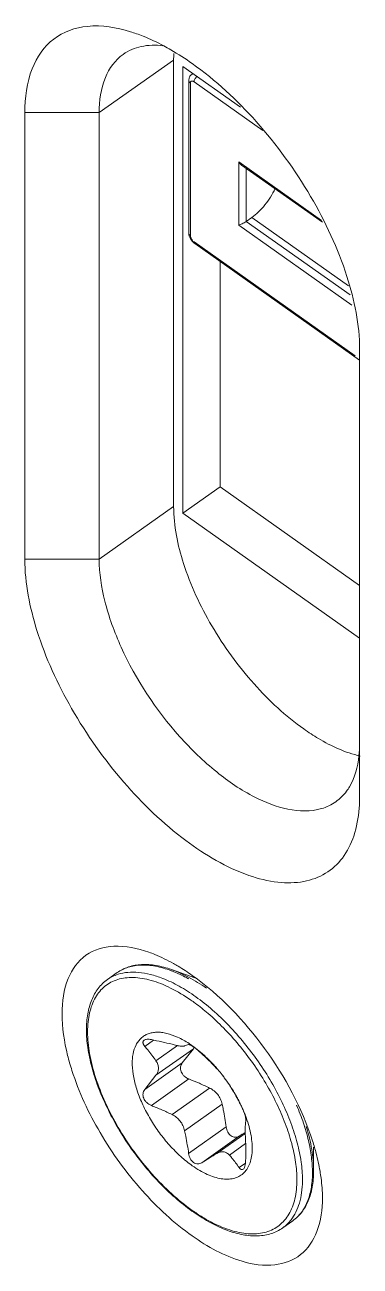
# Model space of a CAD drawing. Header units: millimetres. Extents: x 1177 to 2514, y 93 to 1038.
# Drawn here: x 2218.67 to 2225.69, y 766.31 to 792.25 of the extents above; entities that cross this region are included whole.
import ezdxf

# ---------------------------------------------------------------- set-up
doc = ezdxf.new("R2010")
doc.units = ezdxf.units.MM
doc.header["$LTSCALE"] = 0.1
doc.layers.get('0').update_dxf_attribs({"lineweight": 13})

msp = doc.modelspace()

# ---------------------------------------------------------------- linework, layer by layer
for p, q in [((2220.229, 790.415), (2221.785, 791.515)), ((2220.229, 790.415), (2221.785, 791.515)), ((2221.785, 791.515), (2221.785, 782.181)), ((2221.785, 791.515), (2221.785, 782.181)), ((2223.18, 790.528), (2221.98, 791.377)), ((2221.98, 791.377), (2221.98, 782.044)), ((2223.18, 790.528), (2221.98, 791.377)), ((2221.98, 791.377), (2221.98, 782.044)), ((2222.103, 791.089), (2222.103, 787.9)), ((2222.103, 791.089), (2222.103, 787.9)), ((2222.141, 791.059), (2222.135, 791.034)), ((2222.141, 791.059), (2222.135, 791.034)), ((2222.135, 791.034), (2222.135, 787.845)), ((2222.135, 791.034), (2222.135, 787.845)), ((2222.164, 791.214), (2222.187, 791.23)), ((2222.164, 791.214), (2222.187, 791.23)), ((2222.199, 791.224), (2222.164, 791.214)), ((2222.199, 791.224), (2222.164, 791.214)), ((2223.647, 790.043), (2222.213, 791.057)), ((2223.647, 790.043), (2222.213, 791.057)), ((2218.674, 790.415), (2220.229, 790.415)), ((2218.674, 781.081), (2218.674, 790.415)), ((2218.674, 790.415), (2220.229, 790.415)), ((2218.674, 781.081), (2218.674, 790.415)), ((2220.229, 781.081), (2220.229, 790.415)), ((2220.229, 781.081), (2220.229, 790.415)), ((2223.146, 789.386), (2224.877, 788.161)), ((2223.146, 788.063), (2223.146, 789.386)), ((2223.146, 789.386), (2224.877, 788.161)), ((2223.146, 788.063), (2223.146, 789.386)), ((2223.205, 789.319), (2224.894, 788.125)), ((2223.205, 789.319), (2224.894, 788.125)), ((2223.302, 788.141), (2223.302, 789.251)), ((2223.302, 788.141), (2223.302, 789.251)), ((2223.419, 788.224), (2223.302, 788.141)), ((2223.419, 788.224), (2223.302, 788.141)), ((2225.476, 786.604), (2223.302, 788.141)), ((2225.476, 786.604), (2223.302, 788.141)), ((2225.443, 786.792), (2223.419, 788.224)), ((2225.443, 786.792), (2223.419, 788.224)), ((2225.513, 786.39), (2223.146, 788.063)), ((2225.513, 786.39), (2223.146, 788.063)), ((2222.213, 787.712), (2225.58, 785.331)), ((2222.213, 787.712), (2225.58, 785.331)), ((2222.227, 787.677), (2225.674, 785.24)), ((2222.227, 787.677), (2225.674, 785.24)), ((2222.757, 787.302), (2222.757, 782.594)), ((2222.757, 787.302), (2222.757, 782.594)), ((2225.674, 785.465), (2225.674, 776.131)), ((2225.674, 785.465), (2225.674, 776.131)), ((2221.98, 782.044), (2222.757, 782.594)), ((2221.98, 782.044), (2222.757, 782.594)), ((2222.757, 782.594), (2225.674, 780.531)), ((2222.757, 782.594), (2225.674, 780.531)), ((2220.229, 781.081), (2221.785, 782.181)), ((2220.229, 781.081), (2221.785, 782.181)), ((2221.98, 782.044), (2225.674, 779.431)), ((2221.98, 782.044), (2225.674, 779.431)), ((2218.674, 781.081), (2220.229, 781.081)), ((2218.674, 781.081), (2220.229, 781.081)), ((2220.399, 772.296), (2220.608, 772.444)), ((2220.399, 772.296), (2220.608, 772.444)), ((2222.23, 772.333), (2221.74, 772.506)), ((2222.23, 772.333), (2221.74, 772.506)), ((2221.367, 771.032), (2221.182, 770.901)), ((2221.367, 771.032), (2221.182, 770.901)), ((2221.416, 770.599), (2221.867, 770.918)), ((2221.416, 770.599), (2221.867, 770.918)), ((2222.201, 770.851), (2221.416, 770.296)), ((2222.201, 770.851), (2221.416, 770.296)), ((2222.201, 770.851), (2221.966, 770.555)), ((2222.201, 770.851), (2221.966, 770.555)), ((2222.099, 770.941), (2222.014, 770.91)), ((2222.099, 770.941), (2222.014, 770.91)), ((2222.379, 770.754), (2222.206, 770.893)), ((2222.379, 770.754), (2222.206, 770.893)), ((2221.182, 770.001), (2221.966, 770.555)), ((2221.182, 770.001), (2221.966, 770.555)), ((2221.416, 770.296), (2221.182, 770.001)), ((2221.416, 770.296), (2221.182, 770.001)), ((2222.104, 770.22), (2221.319, 769.665)), ((2222.104, 770.22), (2221.319, 769.665)), ((2221.752, 769.475), (2222.537, 770.03)), ((2221.752, 769.475), (2222.537, 770.03)), ((2222.799, 769.694), (2222.014, 769.139)), ((2222.799, 769.694), (2222.014, 769.139)), ((2222.099, 768.664), (2222.884, 769.219)), ((2222.099, 768.664), (2222.884, 769.219)), ((2223.158, 769.024), (2222.374, 768.47)), ((2223.158, 769.024), (2222.374, 768.47)), ((2222.688, 768.663), (2223.282, 769.083)), ((2222.688, 768.663), (2223.282, 769.083)), ((2223.29, 768.869), (2222.95, 768.629)), ((2223.29, 768.869), (2222.95, 768.629)), ((2224.712, 768.303), (2224.712, 768.796)), ((2224.712, 768.303), (2224.712, 768.796)), ((2223.153, 768.368), (2223.287, 768.463)), ((2223.153, 768.368), (2223.287, 768.463)), ((2224.066, 767.109), (2224.275, 767.257)), ((2224.066, 767.109), (2224.275, 767.257))]:
    msp.add_line(p, q)
for centre, radius, start, end in [((2219.893, 788.921), 3.335, 70.4899, 72.7499), ((2219.893, 788.921), 3.335, 70.4899, 72.7499), ((2224.316, 791.516), 2.531, 176.9282, 180.0245), ((2224.316, 791.516), 2.531, 176.9282, 180.0245), ((2222.493, 776.128), 3.181, 355.4625, 0.0535), ((2222.493, 776.128), 3.181, 355.4625, 0.0535), ((2220.904, 770.27), 2.362, 68.7676, 69.5002), ((2220.904, 770.27), 2.362, 68.7676, 69.5002), ((2219.139, 767.681), 5.158, 44.3372, 49.2634), ((2219.139, 767.681), 5.158, 44.3372, 49.2634), ((2220.888, 769.098), 2.226, 54.7297, 56.7879), ((2220.888, 769.098), 2.226, 54.7297, 56.7879), ((2220.825, 769.008), 2.336, 53.7769, 54.7325), ((2220.825, 769.008), 2.336, 53.7769, 54.7325), ((2221.97, 771.027), 0.29, 322.6689, 328.4954), ((2221.97, 771.027), 0.29, 322.6689, 328.4954), ((2220.511, 768.613), 2.841, 48.1732, 48.9015), ((2220.511, 768.613), 2.841, 48.1732, 48.9015), ((2220.087, 768.193), 3.438, 39.6176, 40.7657), ((2220.087, 768.193), 3.438, 39.6176, 40.7657), ((2220.038, 768.152), 3.502, 37.4549, 39.6145), ((2220.038, 768.152), 3.502, 37.4549, 39.6145), ((2220.021, 768.14), 3.523, 36.7275, 37.4559), ((2220.021, 768.14), 3.523, 36.7275, 37.4559), ((2220.003, 768.126), 3.545, 33.7779, 36.7266), ((2220.003, 768.126), 3.545, 33.7779, 36.7266), ((2220.02, 768.137), 3.525, 32.4194, 33.7796), ((2220.02, 768.137), 3.525, 32.4194, 33.7796), ((2220.077, 768.173), 3.458, 30.0163, 32.4251), ((2220.077, 768.173), 3.458, 30.0163, 32.4251), ((2220.135, 768.207), 3.391, 28.7876, 30.0157), ((2220.135, 768.207), 3.391, 28.7876, 30.0157), ((2220.224, 768.255), 3.29, 26.9429, 28.7942), ((2220.224, 768.255), 3.29, 26.9429, 28.7942), ((2220.299, 768.293), 3.205, 26.1939, 26.941), ((2220.299, 768.293), 3.205, 26.1939, 26.941), ((2220.378, 768.332), 3.118, 24.7155, 26.1987), ((2220.378, 768.332), 3.118, 24.7155, 26.1987), ((2220.519, 768.396), 2.963, 22.3354, 24.7326), ((2220.519, 768.396), 2.963, 22.3354, 24.7326), ((2220.701, 768.47), 2.766, 20.2158, 22.3468), ((2220.701, 768.47), 2.766, 20.2158, 22.3468), ((2220.791, 768.503), 2.671, 19.9022, 20.2096), ((2220.791, 768.503), 2.671, 19.9022, 20.2096), ((2258.307, 712.233), 66.789, 121.62892, 121.75371), ((2258.307, 712.233), 66.789, 121.62892, 121.75371), ((2219.767, 767.349), 5.169, 16.1809, 17.7424), ((2219.767, 767.349), 5.169, 16.1809, 17.7424), ((2249.988, 723.873), 52.453, 121.363, 121.7658), ((2249.988, 723.873), 52.453, 121.363, 121.7658), ((2222.464, 768.262), 2.223, 359.4516, 0.0009), ((2222.464, 768.262), 2.223, 359.4516, 0.0009), ((2222.505, 768.303), 2.206, 359.4516, 0.0009), ((2222.505, 768.303), 2.206, 359.4516, 0.0009), ((2222.266, 768.114), 2.213, 359.1878, 0.002), ((2222.266, 768.114), 2.213, 359.1878, 0.002)]:
    msp.add_arc(centre, radius, start, end)
for points, knots in [([(2218.674, 790.415), (2218.674, 790.725), (2218.742, 791.301), (2219.222, 792.019), (2220.033, 792.295), (2220.594, 792.196), (2220.882, 792.106)], [0, 0, 0, 0, 0.27743, 0.505736, 0.730184, 1, 1, 1, 1]), ([(2218.674, 790.415), (2218.674, 790.725), (2218.742, 791.301), (2219.222, 792.019), (2220.033, 792.295), (2220.594, 792.196), (2220.882, 792.106)], [0, 0, 0, 0, 0.27743, 0.505736, 0.730184, 1, 1, 1, 1]), ([(2221.007, 792.065), (2221.054, 792.048), (2221.25, 791.974), (2221.438, 791.885), (2221.578, 791.81)], [0, 0, 0, 0, 0.239651, 1, 1, 1, 1]), ([(2221.007, 792.065), (2221.054, 792.048), (2221.25, 791.974), (2221.438, 791.885), (2221.578, 791.81)], [0, 0, 0, 0, 0.239651, 1, 1, 1, 1]), ([(2220.729, 791.633), (2220.841, 791.712), (2221.116, 791.827), (2221.411, 791.83), (2221.562, 791.813)], [0, 0, 0, 0, 0.472341, 1, 1, 1, 1]), ([(2220.729, 791.633), (2220.841, 791.712), (2221.116, 791.827), (2221.411, 791.83), (2221.562, 791.813)], [0, 0, 0, 0, 0.472341, 1, 1, 1, 1]), ([(2221.578, 791.81), (2221.628, 791.783), (2221.833, 791.67), (2222.029, 791.542), (2222.174, 791.44)], [0, 0, 0, 0, 0.24137, 1, 1, 1, 1]), ([(2221.578, 791.81), (2221.628, 791.783), (2221.833, 791.67), (2222.029, 791.542), (2222.174, 791.44)], [0, 0, 0, 0, 0.24137, 1, 1, 1, 1]), ([(2220.229, 790.415), (2220.229, 790.663), (2220.285, 791.124), (2220.563, 791.516), (2220.729, 791.633)], [0, 0, 0, 0, 0.549302, 1, 1, 1, 1]), ([(2220.229, 790.415), (2220.229, 790.663), (2220.285, 791.124), (2220.563, 791.516), (2220.729, 791.633)], [0, 0, 0, 0, 0.549302, 1, 1, 1, 1]), ([(2222.174, 791.44), (2222.666, 791.092), (2223.587, 790.235), (2224.685, 788.722), (2225.44, 787.108), (2225.674, 785.982), (2225.674, 785.465)], [0, 0, 0, 0, 0.253666, 0.524653, 0.782342, 1, 1, 1, 1]), ([(2222.174, 791.44), (2222.666, 791.092), (2223.587, 790.235), (2224.685, 788.722), (2225.44, 787.108), (2225.674, 785.982), (2225.674, 785.465)], [0, 0, 0, 0, 0.253666, 0.524653, 0.782342, 1, 1, 1, 1]), ([(2222.103, 791.089), (2222.103, 791.113), (2222.112, 791.161), (2222.144, 791.2), (2222.164, 791.214)], [0, 0, 0, 0, 0.496828, 1, 1, 1, 1]), ([(2222.103, 791.089), (2222.103, 791.113), (2222.112, 791.161), (2222.144, 791.2), (2222.164, 791.214)], [0, 0, 0, 0, 0.496828, 1, 1, 1, 1]), ([(2222.135, 791.034), (2222.126, 791.041), (2222.11, 791.057), (2222.103, 791.079), (2222.103, 791.089)], [0, 0, 0, 0, 0.528924, 1, 1, 1, 1]), ([(2222.135, 791.034), (2222.126, 791.041), (2222.11, 791.057), (2222.103, 791.079), (2222.103, 791.089)], [0, 0, 0, 0, 0.528924, 1, 1, 1, 1]), ([(2222.213, 791.057), (2222.206, 791.062), (2222.192, 791.07), (2222.171, 791.076), (2222.152, 791.073), (2222.144, 791.064), (2222.141, 791.059)], [0, 0, 0, 0, 0.320754, 0.584027, 0.797882, 1, 1, 1, 1]), ([(2222.213, 791.057), (2222.206, 791.062), (2222.192, 791.07), (2222.171, 791.076), (2222.152, 791.073), (2222.144, 791.064), (2222.141, 791.059)], [0, 0, 0, 0, 0.320754, 0.584027, 0.797882, 1, 1, 1, 1]), ([(2222.213, 791.057), (2222.213, 791.077), (2222.228, 791.12), (2222.254, 791.156), (2222.27, 791.172)], [0, 0, 0, 0, 0.462577, 1, 1, 1, 1]), ([(2222.213, 791.057), (2222.213, 791.077), (2222.228, 791.12), (2222.254, 791.156), (2222.27, 791.172)], [0, 0, 0, 0, 0.462577, 1, 1, 1, 1]), ([(2223.205, 789.319), (2223.2, 789.323), (2223.176, 789.342), (2223.158, 789.366), (2223.146, 789.386)], [0, 0, 0, 0, 0.245084, 1, 1, 1, 1]), ([(2223.205, 789.319), (2223.2, 789.323), (2223.176, 789.342), (2223.158, 789.366), (2223.146, 789.386)], [0, 0, 0, 0, 0.245084, 1, 1, 1, 1]), ([(2223.905, 788.828), (2223.85, 788.707), (2223.743, 788.535), (2223.567, 788.342), (2223.469, 788.259), (2223.419, 788.224)], [0, 0, 0, 0, 0.510803, 0.763877, 1, 1, 1, 1]), ([(2223.905, 788.828), (2223.85, 788.707), (2223.743, 788.535), (2223.567, 788.342), (2223.469, 788.259), (2223.419, 788.224)], [0, 0, 0, 0, 0.510803, 0.763877, 1, 1, 1, 1]), ([(2223.302, 788.141), (2223.275, 788.122), (2223.223, 788.094), (2223.17, 788.07), (2223.146, 788.063)], [0, 0, 0, 0, 0.576563, 1, 1, 1, 1]), ([(2223.302, 788.141), (2223.275, 788.122), (2223.223, 788.094), (2223.17, 788.07), (2223.146, 788.063)], [0, 0, 0, 0, 0.576563, 1, 1, 1, 1]), ([(2222.227, 787.677), (2222.209, 787.69), (2222.176, 787.721), (2222.125, 787.791), (2222.103, 787.857), (2222.103, 787.9)], [0, 0, 0, 0, 0.251544, 0.509832, 1, 1, 1, 1]), ([(2222.135, 787.845), (2222.126, 787.852), (2222.11, 787.867), (2222.103, 787.89), (2222.103, 787.9)], [0, 0, 0, 0, 0.528924, 1, 1, 1, 1]), ([(2222.227, 787.677), (2222.209, 787.69), (2222.176, 787.721), (2222.125, 787.791), (2222.103, 787.857), (2222.103, 787.9)], [0, 0, 0, 0, 0.251544, 0.509832, 1, 1, 1, 1]), ([(2222.135, 787.845), (2222.126, 787.852), (2222.11, 787.867), (2222.103, 787.89), (2222.103, 787.9)], [0, 0, 0, 0, 0.528924, 1, 1, 1, 1]), ([(2222.135, 787.845), (2222.135, 787.833), (2222.14, 787.808), (2222.151, 787.785), (2222.158, 787.774)], [0, 0, 0, 0, 0.45788, 1, 1, 1, 1]), ([(2222.135, 787.845), (2222.135, 787.833), (2222.14, 787.808), (2222.151, 787.785), (2222.158, 787.774)], [0, 0, 0, 0, 0.45788, 1, 1, 1, 1]), ([(2222.158, 787.774), (2222.162, 787.768), (2222.177, 787.744), (2222.196, 787.724), (2222.213, 787.712)], [0, 0, 0, 0, 0.25933, 1, 1, 1, 1]), ([(2222.158, 787.774), (2222.162, 787.768), (2222.177, 787.744), (2222.196, 787.724), (2222.213, 787.712)], [0, 0, 0, 0, 0.25933, 1, 1, 1, 1]), ([(2222.213, 787.712), (2222.213, 787.705), (2222.215, 787.692), (2222.222, 787.681), (2222.227, 787.677)], [0, 0, 0, 0, 0.549302, 1, 1, 1, 1]), ([(2222.213, 787.712), (2222.213, 787.705), (2222.215, 787.692), (2222.222, 787.681), (2222.227, 787.677)], [0, 0, 0, 0, 0.549302, 1, 1, 1, 1]), ([(2221.785, 782.181), (2221.785, 781.779), (2221.968, 780.903), (2222.555, 779.647), (2223.408, 778.471), (2224.125, 777.804), (2224.507, 777.534)], [0, 0, 0, 0, 0.21766, 0.47535, 0.746336, 1, 1, 1, 1]), ([(2221.785, 782.181), (2221.785, 781.779), (2221.968, 780.903), (2222.555, 779.647), (2223.408, 778.471), (2224.125, 777.804), (2224.507, 777.534)], [0, 0, 0, 0, 0.21766, 0.47535, 0.746336, 1, 1, 1, 1]), ([(2225.664, 775.876), (2225.648, 775.68), (2225.583, 775.313), (2225.346, 774.83), (2224.974, 774.488), (2224.492, 774.315), (2223.935, 774.311), (2223.066, 774.53), (2221.927, 775.209), (2220.678, 776.41), (2219.619, 777.903), (2218.897, 779.481), (2218.674, 780.578), (2218.674, 781.081)], [0, 0, 0, 0, 0.050484, 0.09469, 0.135394, 0.17687, 0.223042, 0.276184, 0.404804, 0.557155, 0.718321, 0.870939, 1, 1, 1, 1]), ([(2225.664, 775.876), (2225.648, 775.68), (2225.583, 775.313), (2225.346, 774.83), (2224.974, 774.488), (2224.492, 774.315), (2223.935, 774.311), (2223.066, 774.53), (2221.927, 775.209), (2220.678, 776.41), (2219.619, 777.903), (2218.897, 779.481), (2218.674, 780.578), (2218.674, 781.081)], [0, 0, 0, 0, 0.050484, 0.09469, 0.135394, 0.17687, 0.223042, 0.276184, 0.404804, 0.557155, 0.718321, 0.870939, 1, 1, 1, 1]), ([(2224.877, 775.87), (2224.424, 775.738), (2223.574, 775.995), (2222.64, 776.636), (2221.612, 777.631), (2220.804, 778.855), (2220.329, 780.153), (2220.229, 780.787), (2220.229, 781.081)], [0, 0, 0, 0, 0.186689, 0.312738, 0.454347, 0.748741, 0.883791, 1, 1, 1, 1]), ([(2224.877, 775.87), (2224.424, 775.738), (2223.574, 775.995), (2222.64, 776.636), (2221.612, 777.631), (2220.804, 778.855), (2220.329, 780.153), (2220.229, 780.787), (2220.229, 781.081)], [0, 0, 0, 0, 0.186689, 0.312738, 0.454347, 0.748741, 0.883791, 1, 1, 1, 1]), ([(2224.507, 777.534), (2224.606, 777.464), (2224.971, 777.225), (2225.377, 777.039), (2225.685, 776.969)], [0, 0, 0, 0, 0.276641, 1, 1, 1, 1]), ([(2224.507, 777.534), (2224.606, 777.464), (2224.971, 777.225), (2225.377, 777.039), (2225.685, 776.969)], [0, 0, 0, 0, 0.276641, 1, 1, 1, 1]), ([(2225.674, 777.231), (2225.674, 777.144), (2225.659, 776.833), (2225.576, 776.518), (2225.46, 776.324)], [0, 0, 0, 0, 0.278274, 1, 1, 1, 1]), ([(2225.674, 777.231), (2225.674, 777.144), (2225.659, 776.833), (2225.576, 776.518), (2225.46, 776.324)], [0, 0, 0, 0, 0.278274, 1, 1, 1, 1]), ([(2225.46, 776.324), (2225.441, 776.293), (2225.363, 776.175), (2225.26, 776.073), (2225.175, 776.013)], [0, 0, 0, 0, 0.258086, 1, 1, 1, 1]), ([(2225.46, 776.324), (2225.441, 776.293), (2225.363, 776.175), (2225.26, 776.073), (2225.175, 776.013)], [0, 0, 0, 0, 0.258086, 1, 1, 1, 1]), ([(2219.452, 771.586), (2219.452, 771.834), (2219.507, 772.295), (2219.91, 772.863), (2220.58, 773.053), (2221.032, 772.952), (2221.267, 772.869)], [0, 0, 0, 0, 0.27468, 0.500051, 0.725168, 1, 1, 1, 1]), ([(2219.452, 771.586), (2219.452, 771.834), (2219.507, 772.295), (2219.91, 772.863), (2220.58, 773.053), (2221.032, 772.952), (2221.267, 772.869)], [0, 0, 0, 0, 0.27468, 0.500051, 0.725168, 1, 1, 1, 1]), ([(2221.267, 772.869), (2221.309, 772.854), (2221.485, 772.787), (2221.655, 772.704), (2221.78, 772.633)], [0, 0, 0, 0, 0.238233, 1, 1, 1, 1]), ([(2221.267, 772.869), (2221.309, 772.854), (2221.485, 772.787), (2221.655, 772.704), (2221.78, 772.633)], [0, 0, 0, 0, 0.238233, 1, 1, 1, 1]), ([(2220.608, 772.444), (2220.644, 772.469), (2220.72, 772.514), (2220.887, 772.583), (2221.124, 772.623), (2221.43, 772.599), (2221.635, 772.543), (2221.74, 772.506)], [0, 0, 0, 0, 0.11172, 0.224764, 0.460277, 0.716637, 1, 1, 1, 1]), ([(2220.608, 772.444), (2220.644, 772.469), (2220.72, 772.514), (2220.887, 772.583), (2221.124, 772.623), (2221.43, 772.599), (2221.635, 772.543), (2221.74, 772.506)], [0, 0, 0, 0, 0.11172, 0.224764, 0.460277, 0.716637, 1, 1, 1, 1]), ([(2221.731, 772.483), (2221.625, 772.523), (2221.466, 772.57), (2221.253, 772.599), (2221.105, 772.603), (2220.966, 772.59), (2220.836, 772.559), (2220.715, 772.511), (2220.642, 772.468), (2220.608, 772.444)], [0, 0, 0, 0, 0.290876, 0.424091, 0.549759, 0.66878, 0.782404, 0.892197, 1, 1, 1, 1]), ([(2221.731, 772.483), (2221.625, 772.523), (2221.466, 772.57), (2221.253, 772.599), (2221.105, 772.603), (2220.966, 772.59), (2220.836, 772.559), (2220.715, 772.511), (2220.642, 772.468), (2220.608, 772.444)], [0, 0, 0, 0, 0.290876, 0.424091, 0.549759, 0.66878, 0.782404, 0.892197, 1, 1, 1, 1]), ([(2221.78, 772.633), (2221.813, 772.615), (2221.947, 772.537), (2222.078, 772.452), (2222.174, 772.384)], [0, 0, 0, 0, 0.242797, 1, 1, 1, 1]), ([(2221.78, 772.633), (2221.813, 772.615), (2221.947, 772.537), (2222.078, 772.452), (2222.174, 772.384)], [0, 0, 0, 0, 0.242797, 1, 1, 1, 1]), ([(2219.986, 771.208), (2219.986, 771.276), (2219.993, 771.409), (2220.023, 771.598), (2220.074, 771.77), (2220.145, 771.922), (2220.236, 772.053), (2220.346, 772.161), (2220.474, 772.245), (2220.618, 772.304), (2220.777, 772.337), (2220.948, 772.344), (2221.131, 772.326), (2221.323, 772.282), (2221.522, 772.214), (2221.805, 772.087), (2222.011, 771.962), (2222.145, 771.869)], [0, 0, 0, 0, 0.068691, 0.13262, 0.192075, 0.247668, 0.300282, 0.351078, 0.401416, 0.45271, 0.506263, 0.563146, 0.624139, 0.689741, 0.760191, 0.835521, 1, 1, 1, 1]), ([(2219.986, 771.208), (2219.986, 771.276), (2219.993, 771.409), (2220.023, 771.598), (2220.074, 771.77), (2220.145, 771.922), (2220.236, 772.053), (2220.346, 772.161), (2220.474, 772.245), (2220.618, 772.304), (2220.777, 772.337), (2220.948, 772.344), (2221.131, 772.326), (2221.323, 772.282), (2221.522, 772.214), (2221.805, 772.087), (2222.011, 771.962), (2222.145, 771.869)], [0, 0, 0, 0, 0.068691, 0.13262, 0.192075, 0.247668, 0.300282, 0.351078, 0.401416, 0.45271, 0.506263, 0.563146, 0.624139, 0.689741, 0.760191, 0.835521, 1, 1, 1, 1]), ([(2220.399, 772.296), (2220.432, 772.32), (2220.505, 772.363), (2220.583, 772.394), (2220.623, 772.407)], [0, 0, 0, 0, 0.49553, 1, 1, 1, 1]), ([(2220.399, 772.296), (2220.432, 772.32), (2220.505, 772.363), (2220.583, 772.394), (2220.623, 772.407)], [0, 0, 0, 0, 0.49553, 1, 1, 1, 1]), ([(2220.623, 772.407), (2220.689, 772.428), (2220.833, 772.456), (2221.062, 772.453), (2221.307, 772.409), (2221.472, 772.355), (2221.556, 772.322)], [0, 0, 0, 0, 0.218999, 0.456051, 0.715639, 1, 1, 1, 1]), ([(2220.623, 772.407), (2220.689, 772.428), (2220.833, 772.456), (2221.062, 772.453), (2221.307, 772.409), (2221.472, 772.355), (2221.556, 772.322)], [0, 0, 0, 0, 0.218999, 0.456051, 0.715639, 1, 1, 1, 1]), ([(2221.556, 772.322), (2221.674, 772.276), (2221.913, 772.161), (2222.136, 772.017), (2222.248, 771.937)], [0, 0, 0, 0, 0.477167, 1, 1, 1, 1]), ([(2221.556, 772.322), (2221.674, 772.276), (2221.913, 772.161), (2222.136, 772.017), (2222.248, 771.937)], [0, 0, 0, 0, 0.477167, 1, 1, 1, 1]), ([(2221.74, 772.506), (2221.863, 772.462), (2222.116, 772.348), (2222.35, 772.201), (2222.469, 772.118)], [0, 0, 0, 0, 0.474941, 1, 1, 1, 1]), ([(2221.74, 772.506), (2221.863, 772.462), (2222.116, 772.348), (2222.35, 772.201), (2222.469, 772.118)], [0, 0, 0, 0, 0.474941, 1, 1, 1, 1]), ([(2222.102, 772.311), (2222.073, 772.326), (2221.962, 772.386), (2221.847, 772.438), (2221.76, 772.472)], [0, 0, 0, 0, 0.259433, 1, 1, 1, 1]), ([(2222.102, 772.311), (2222.073, 772.326), (2221.962, 772.386), (2221.847, 772.438), (2221.76, 772.472)], [0, 0, 0, 0, 0.259433, 1, 1, 1, 1]), ([(2222.174, 772.384), (2222.759, 771.97), (2223.769, 770.904), (2224.468, 769.615), (2224.689, 768.924)], [0, 0, 0, 0, 0.497077, 1, 1, 1, 1]), ([(2222.174, 772.384), (2222.759, 771.97), (2223.769, 770.904), (2224.468, 769.615), (2224.689, 768.924)], [0, 0, 0, 0, 0.497077, 1, 1, 1, 1]), ([(2219.962, 771.249), (2219.962, 771.36), (2219.978, 771.573), (2220.058, 771.868), (2220.174, 772.079), (2220.295, 772.214), (2220.363, 772.27), (2220.399, 772.296)], [0, 0, 0, 0, 0.283363, 0.539723, 0.775236, 0.88828, 1, 1, 1, 1]), ([(2219.962, 771.249), (2219.962, 771.36), (2219.978, 771.573), (2220.058, 771.868), (2220.174, 772.079), (2220.295, 772.214), (2220.363, 772.27), (2220.399, 772.296)], [0, 0, 0, 0, 0.283363, 0.539723, 0.775236, 0.88828, 1, 1, 1, 1]), ([(2222.145, 771.869), (2222.176, 771.848), (2222.299, 771.759), (2222.418, 771.664), (2222.505, 771.589)], [0, 0, 0, 0, 0.243457, 1, 1, 1, 1]), ([(2222.145, 771.869), (2222.176, 771.848), (2222.299, 771.759), (2222.418, 771.664), (2222.505, 771.589)], [0, 0, 0, 0, 0.243457, 1, 1, 1, 1]), ([(2222.248, 771.937), (2222.369, 771.851), (2222.609, 771.66), (2222.83, 771.448), (2222.938, 771.335)], [0, 0, 0, 0, 0.486555, 1, 1, 1, 1]), ([(2222.248, 771.937), (2222.369, 771.851), (2222.609, 771.66), (2222.83, 771.448), (2222.938, 771.335)], [0, 0, 0, 0, 0.486555, 1, 1, 1, 1]), ([(2219.659, 770.398), (2219.625, 770.502), (2219.515, 770.889), (2219.452, 771.293), (2219.452, 771.586)], [0, 0, 0, 0, 0.271553, 1, 1, 1, 1]), ([(2219.659, 770.398), (2219.625, 770.502), (2219.515, 770.889), (2219.452, 771.293), (2219.452, 771.586)], [0, 0, 0, 0, 0.271553, 1, 1, 1, 1]), ([(2222.828, 771.286), (2222.94, 771.172), (2223.156, 770.931), (2223.451, 770.545), (2223.715, 770.137), (2223.941, 769.718), (2224.123, 769.297), (2224.257, 768.885), (2224.341, 768.492), (2224.362, 768.236), (2224.362, 768.114)], [0, 0, 0, 0, 0.133301, 0.269057, 0.404732, 0.537791, 0.665818, 0.786638, 0.898451, 1, 1, 1, 1]), ([(2222.828, 771.286), (2222.94, 771.172), (2223.156, 770.931), (2223.451, 770.545), (2223.715, 770.137), (2223.941, 769.718), (2224.123, 769.297), (2224.257, 768.885), (2224.341, 768.492), (2224.362, 768.236), (2224.362, 768.114)], [0, 0, 0, 0, 0.133301, 0.269057, 0.404732, 0.537791, 0.665818, 0.786638, 0.898451, 1, 1, 1, 1]), ([(2222.938, 771.335), (2223.051, 771.218), (2223.269, 770.972), (2223.565, 770.579), (2223.83, 770.164), (2224.056, 769.738), (2224.239, 769.312), (2224.374, 768.895), (2224.457, 768.497), (2224.478, 768.238), (2224.478, 768.114)], [0, 0, 0, 0, 0.13373, 0.269667, 0.405332, 0.538258, 0.666097, 0.786739, 0.898442, 1, 1, 1, 1]), ([(2222.938, 771.335), (2223.051, 771.218), (2223.269, 770.972), (2223.565, 770.579), (2223.83, 770.164), (2224.056, 769.738), (2224.239, 769.312), (2224.374, 768.895), (2224.457, 768.497), (2224.478, 768.238), (2224.478, 768.114)], [0, 0, 0, 0, 0.13373, 0.269667, 0.405332, 0.538258, 0.666097, 0.786739, 0.898442, 1, 1, 1, 1]), ([(2224.066, 767.109), (2224.03, 767.083), (2223.952, 767.037), (2223.825, 766.986), (2223.689, 766.953), (2223.492, 766.933), (2223.225, 766.956), (2222.894, 767.051), (2222.549, 767.21), (2222.199, 767.428), (2221.849, 767.701), (2221.509, 768.021), (2221.185, 768.381), (2220.886, 768.773), (2220.619, 769.187), (2220.39, 769.613), (2220.205, 770.041), (2220.069, 770.46), (2219.984, 770.862), (2219.962, 771.124), (2219.962, 771.249)], [0, 0, 0, 0, 0.020397, 0.041045, 0.062241, 0.084226, 0.131243, 0.183331, 0.240923, 0.303859, 0.371524, 0.44298, 0.517062, 0.592464, 0.667813, 0.74174, 0.812946, 0.880281, 0.942827, 1, 1, 1, 1]), ([(2224.066, 767.109), (2224.03, 767.083), (2223.952, 767.037), (2223.825, 766.986), (2223.689, 766.953), (2223.492, 766.933), (2223.225, 766.956), (2222.894, 767.051), (2222.549, 767.21), (2222.199, 767.428), (2221.849, 767.701), (2221.509, 768.021), (2221.185, 768.381), (2220.886, 768.773), (2220.619, 769.187), (2220.39, 769.613), (2220.205, 770.041), (2220.069, 770.46), (2219.984, 770.862), (2219.962, 771.124), (2219.962, 771.249)], [0, 0, 0, 0, 0.020397, 0.041045, 0.062241, 0.084226, 0.131243, 0.183331, 0.240923, 0.303859, 0.371524, 0.44298, 0.517062, 0.592464, 0.667813, 0.74174, 0.812946, 0.880281, 0.942827, 1, 1, 1, 1]), ([(2224.362, 768.114), (2224.362, 768.045), (2224.355, 767.912), (2224.325, 767.721), (2224.273, 767.548), (2224.201, 767.395), (2224.108, 767.264), (2223.996, 767.156), (2223.866, 767.073), (2223.72, 767.015), (2223.559, 766.984), (2223.385, 766.979), (2223.2, 767), (2223.005, 767.046), (2222.803, 767.117), (2222.595, 767.213), (2222.383, 767.332), (2222.091, 767.525), (2221.731, 767.818), (2221.325, 768.23), (2220.95, 768.696), (2220.621, 769.199), (2220.35, 769.718), (2220.147, 770.235), (2220.02, 770.731), (2219.986, 771.055), (2219.986, 771.208)], [0, 0, 0, 0, 0.027667, 0.0534, 0.077319, 0.099676, 0.120837, 0.141282, 0.16157, 0.182278, 0.203938, 0.226978, 0.25171, 0.278327, 0.306919, 0.33749, 0.369975, 0.404252, 0.477438, 0.555347, 0.635866, 0.716701, 0.795531, 0.87018, 0.938782, 1, 1, 1, 1]), ([(2224.362, 768.114), (2224.362, 768.045), (2224.355, 767.912), (2224.325, 767.721), (2224.273, 767.548), (2224.201, 767.395), (2224.108, 767.264), (2223.996, 767.156), (2223.866, 767.073), (2223.72, 767.015), (2223.559, 766.984), (2223.385, 766.979), (2223.2, 767), (2223.005, 767.046), (2222.803, 767.117), (2222.595, 767.213), (2222.383, 767.332), (2222.091, 767.525), (2221.731, 767.818), (2221.325, 768.23), (2220.95, 768.696), (2220.621, 769.199), (2220.35, 769.718), (2220.147, 770.235), (2220.02, 770.731), (2219.986, 771.055), (2219.986, 771.208)], [0, 0, 0, 0, 0.027667, 0.0534, 0.077319, 0.099676, 0.120837, 0.141282, 0.16157, 0.182278, 0.203938, 0.226978, 0.25171, 0.278327, 0.306919, 0.33749, 0.369975, 0.404252, 0.477438, 0.555347, 0.635866, 0.716701, 0.795531, 0.87018, 0.938782, 1, 1, 1, 1]), ([(2222.108, 770.96), (2222.032, 771.01), (2221.882, 771.095), (2221.685, 771.167), (2221.537, 771.194), (2221.435, 771.199), (2221.34, 771.19), (2221.253, 771.167), (2221.174, 771.128), (2221.104, 771.076), (2221.045, 771.01), (2220.979, 770.903), (2220.938, 770.773), (2220.921, 770.631), (2220.918, 770.467), (2220.945, 770.242), (2221.022, 769.961), (2221.14, 769.669), (2221.296, 769.376), (2221.483, 769.094), (2221.695, 768.832), (2221.925, 768.6), (2222.09, 768.466), (2222.174, 768.407)], [0, 0, 0, 0, 0.064971, 0.122253, 0.148036, 0.172034, 0.194484, 0.215738, 0.236256, 0.256576, 0.27726, 0.298829, 0.346105, 0.372451, 0.400735, 0.463065, 0.53255, 0.607826, 0.687053, 0.768102, 0.848727, 0.926705, 1, 1, 1, 1]), ([(2222.108, 770.96), (2222.032, 771.01), (2221.882, 771.095), (2221.685, 771.167), (2221.537, 771.194), (2221.435, 771.199), (2221.34, 771.19), (2221.253, 771.167), (2221.174, 771.128), (2221.104, 771.076), (2221.045, 771.01), (2220.979, 770.903), (2220.938, 770.773), (2220.921, 770.631), (2220.918, 770.467), (2220.945, 770.242), (2221.022, 769.961), (2221.14, 769.669), (2221.296, 769.376), (2221.483, 769.094), (2221.695, 768.832), (2221.925, 768.6), (2222.09, 768.466), (2222.174, 768.407)], [0, 0, 0, 0, 0.064971, 0.122253, 0.148036, 0.172034, 0.194484, 0.215738, 0.236256, 0.256576, 0.27726, 0.298829, 0.346105, 0.372451, 0.400735, 0.463065, 0.53255, 0.607826, 0.687053, 0.768102, 0.848727, 0.926705, 1, 1, 1, 1]), ([(2221.168, 771.029), (2221.164, 771.026), (2221.156, 771.019), (2221.147, 771.006), (2221.143, 770.99), (2221.143, 770.973), (2221.148, 770.956), (2221.159, 770.93), (2221.172, 770.912), (2221.182, 770.901)], [0, 0, 0, 0, 0.110855, 0.215586, 0.320689, 0.432235, 0.554543, 0.689895, 1, 1, 1, 1]), ([(2221.168, 771.029), (2221.164, 771.026), (2221.156, 771.019), (2221.147, 771.006), (2221.143, 770.99), (2221.143, 770.973), (2221.148, 770.956), (2221.159, 770.93), (2221.172, 770.912), (2221.182, 770.901)], [0, 0, 0, 0, 0.110855, 0.215586, 0.320689, 0.432235, 0.554543, 0.689895, 1, 1, 1, 1]), ([(2221.319, 771.042), (2221.304, 771.045), (2221.275, 771.049), (2221.233, 771.05), (2221.197, 771.044), (2221.176, 771.035), (2221.168, 771.029)], [0, 0, 0, 0, 0.299606, 0.570155, 0.803995, 1, 1, 1, 1]), ([(2221.319, 771.042), (2221.304, 771.045), (2221.275, 771.049), (2221.233, 771.05), (2221.197, 771.044), (2221.176, 771.035), (2221.168, 771.029)], [0, 0, 0, 0, 0.299606, 0.570155, 0.803995, 1, 1, 1, 1]), ([(2221.752, 770.944), (2221.682, 770.963), (2221.537, 770.998), (2221.392, 771.028), (2221.319, 771.042)], [0, 0, 0, 0, 0.496183, 1, 1, 1, 1]), ([(2221.752, 770.944), (2221.682, 770.963), (2221.537, 770.998), (2221.392, 771.028), (2221.319, 771.042)], [0, 0, 0, 0, 0.496183, 1, 1, 1, 1]), ([(2221.182, 770.901), (2221.202, 770.877), (2221.284, 770.78), (2221.362, 770.678), (2221.416, 770.599)], [0, 0, 0, 0, 0.247438, 1, 1, 1, 1]), ([(2221.182, 770.901), (2221.202, 770.877), (2221.284, 770.78), (2221.362, 770.678), (2221.416, 770.599)], [0, 0, 0, 0, 0.247438, 1, 1, 1, 1]), ([(2222.014, 770.91), (2222.01, 770.908), (2221.998, 770.905), (2221.977, 770.904), (2221.951, 770.905), (2221.906, 770.91), (2221.839, 770.922), (2221.783, 770.936), (2221.752, 770.944)], [0, 0, 0, 0, 0.057755, 0.134498, 0.232002, 0.350625, 0.645397, 1, 1, 1, 1]), ([(2222.014, 770.91), (2222.01, 770.908), (2221.998, 770.905), (2221.977, 770.904), (2221.951, 770.905), (2221.906, 770.91), (2221.839, 770.922), (2221.783, 770.936), (2221.752, 770.944)], [0, 0, 0, 0, 0.057755, 0.134498, 0.232002, 0.350625, 0.645397, 1, 1, 1, 1]), ([(2222.202, 770.886), (2222.19, 770.895), (2222.168, 770.91), (2222.14, 770.926), (2222.122, 770.935), (2222.112, 770.939), (2222.105, 770.941), (2222.1, 770.941), (2222.099, 770.941)], [0, 0, 0, 0, 0.385223, 0.686099, 0.800606, 0.890472, 0.956182, 1, 1, 1, 1]), ([(2222.202, 770.886), (2222.19, 770.895), (2222.168, 770.91), (2222.14, 770.926), (2222.122, 770.935), (2222.112, 770.939), (2222.105, 770.941), (2222.1, 770.941), (2222.099, 770.941)], [0, 0, 0, 0, 0.385223, 0.686099, 0.800606, 0.890472, 0.956182, 1, 1, 1, 1]), ([(2222.374, 770.746), (2222.346, 770.771), (2222.29, 770.82), (2222.232, 770.865), (2222.202, 770.886)], [0, 0, 0, 0, 0.504225, 1, 1, 1, 1]), ([(2222.374, 770.746), (2222.346, 770.771), (2222.29, 770.82), (2222.232, 770.865), (2222.202, 770.886)], [0, 0, 0, 0, 0.504225, 1, 1, 1, 1]), ([(2221.416, 770.599), (2221.432, 770.575), (2221.458, 770.526), (2221.473, 770.445), (2221.459, 770.365), (2221.432, 770.318), (2221.416, 770.296)], [0, 0, 0, 0, 0.264079, 0.510377, 0.751355, 1, 1, 1, 1]), ([(2221.416, 770.599), (2221.432, 770.575), (2221.458, 770.526), (2221.473, 770.445), (2221.459, 770.365), (2221.432, 770.318), (2221.416, 770.296)], [0, 0, 0, 0, 0.264079, 0.510377, 0.751355, 1, 1, 1, 1]), ([(2221.966, 770.555), (2221.957, 770.544), (2221.94, 770.517), (2221.927, 770.47), (2221.928, 770.42), (2221.942, 770.37), (2221.969, 770.322), (2222.019, 770.265), (2222.069, 770.234), (2222.104, 770.22)], [0, 0, 0, 0, 0.110057, 0.22212, 0.339197, 0.463156, 0.59368, 0.728683, 1, 1, 1, 1]), ([(2221.966, 770.555), (2221.957, 770.544), (2221.94, 770.517), (2221.927, 770.47), (2221.928, 770.42), (2221.942, 770.37), (2221.969, 770.322), (2222.019, 770.265), (2222.069, 770.234), (2222.104, 770.22)], [0, 0, 0, 0, 0.110057, 0.22212, 0.339197, 0.463156, 0.59368, 0.728683, 1, 1, 1, 1]), ([(2222.688, 770.434), (2222.663, 770.461), (2222.562, 770.569), (2222.455, 770.672), (2222.374, 770.746)], [0, 0, 0, 0, 0.25181, 1, 1, 1, 1]), ([(2222.688, 770.434), (2222.663, 770.461), (2222.562, 770.569), (2222.455, 770.672), (2222.374, 770.746)], [0, 0, 0, 0, 0.25181, 1, 1, 1, 1]), ([(2222.691, 770.438), (2222.669, 770.464), (2222.578, 770.566), (2222.481, 770.662), (2222.406, 770.73)], [0, 0, 0, 0, 0.254991, 1, 1, 1, 1]), ([(2222.691, 770.438), (2222.669, 770.464), (2222.578, 770.566), (2222.481, 770.662), (2222.406, 770.73)], [0, 0, 0, 0, 0.254991, 1, 1, 1, 1]), ([(2223.216, 766.409), (2222.842, 766.519), (2222.076, 766.945), (2221.076, 767.876), (2220.221, 769.052), (2219.804, 769.945), (2219.659, 770.398)], [0, 0, 0, 0, 0.212309, 0.467711, 0.740553, 1, 1, 1, 1]), ([(2223.216, 766.409), (2222.842, 766.519), (2222.076, 766.945), (2221.076, 767.876), (2220.221, 769.052), (2219.804, 769.945), (2219.659, 770.398)], [0, 0, 0, 0, 0.212309, 0.467711, 0.740553, 1, 1, 1, 1]), ([(2221.182, 770.001), (2221.172, 769.989), (2221.155, 769.962), (2221.143, 769.915), (2221.143, 769.865), (2221.157, 769.815), (2221.184, 769.767), (2221.234, 769.71), (2221.284, 769.679), (2221.319, 769.665)], [0, 0, 0, 0, 0.110068, 0.222131, 0.339198, 0.463146, 0.593666, 0.728661, 1, 1, 1, 1]), ([(2221.182, 770.001), (2221.172, 769.989), (2221.155, 769.962), (2221.143, 769.915), (2221.143, 769.865), (2221.157, 769.815), (2221.184, 769.767), (2221.234, 769.71), (2221.284, 769.679), (2221.319, 769.665)], [0, 0, 0, 0, 0.110068, 0.222131, 0.339198, 0.463146, 0.593666, 0.728661, 1, 1, 1, 1]), ([(2222.104, 770.22), (2222.177, 770.191), (2222.323, 770.131), (2222.467, 770.065), (2222.537, 770.03)], [0, 0, 0, 0, 0.501557, 1, 1, 1, 1]), ([(2222.104, 770.22), (2222.177, 770.191), (2222.323, 770.131), (2222.467, 770.065), (2222.537, 770.03)], [0, 0, 0, 0, 0.501557, 1, 1, 1, 1]), ([(2222.799, 769.694), (2222.791, 769.73), (2222.768, 769.801), (2222.71, 769.896), (2222.632, 769.975), (2222.57, 770.014), (2222.537, 770.03)], [0, 0, 0, 0, 0.251581, 0.503216, 0.753149, 1, 1, 1, 1]), ([(2222.799, 769.694), (2222.791, 769.73), (2222.768, 769.801), (2222.71, 769.896), (2222.632, 769.975), (2222.57, 770.014), (2222.537, 770.03)], [0, 0, 0, 0, 0.251581, 0.503216, 0.753149, 1, 1, 1, 1]), ([(2223.153, 769.745), (2223.138, 769.775), (2223.075, 769.895), (2223.006, 770.012), (2222.95, 770.097)], [0, 0, 0, 0, 0.247844, 1, 1, 1, 1]), ([(2223.153, 769.745), (2223.138, 769.775), (2223.075, 769.895), (2223.006, 770.012), (2222.95, 770.097)], [0, 0, 0, 0, 0.247844, 1, 1, 1, 1]), ([(2223.291, 769.41), (2223.29, 769.416), (2223.286, 769.433), (2223.277, 769.463), (2223.264, 769.502), (2223.246, 769.548), (2223.224, 769.598), (2223.194, 769.664), (2223.17, 769.713), (2223.153, 769.745)], [0, 0, 0, 0, 0.05513, 0.14163, 0.257024, 0.395661, 0.548948, 0.706818, 1, 1, 1, 1]), ([(2223.291, 769.41), (2223.29, 769.416), (2223.286, 769.433), (2223.277, 769.463), (2223.264, 769.502), (2223.246, 769.548), (2223.224, 769.598), (2223.194, 769.664), (2223.17, 769.713), (2223.153, 769.745)], [0, 0, 0, 0, 0.05513, 0.14163, 0.257024, 0.395661, 0.548948, 0.706818, 1, 1, 1, 1]), ([(2221.319, 769.665), (2221.393, 769.636), (2221.538, 769.576), (2221.682, 769.51), (2221.752, 769.475)], [0, 0, 0, 0, 0.501559, 1, 1, 1, 1]), ([(2221.319, 769.665), (2221.393, 769.636), (2221.538, 769.576), (2221.682, 769.51), (2221.752, 769.475)], [0, 0, 0, 0, 0.501559, 1, 1, 1, 1]), ([(2221.752, 769.475), (2221.785, 769.459), (2221.847, 769.42), (2221.925, 769.341), (2221.983, 769.246), (2222.006, 769.175), (2222.014, 769.139)], [0, 0, 0, 0, 0.246851, 0.496784, 0.748419, 1, 1, 1, 1]), ([(2221.752, 769.475), (2221.785, 769.459), (2221.847, 769.42), (2221.925, 769.341), (2221.983, 769.246), (2222.006, 769.175), (2222.014, 769.139)], [0, 0, 0, 0, 0.246851, 0.496784, 0.748419, 1, 1, 1, 1]), ([(2222.799, 769.694), (2222.808, 769.655), (2222.841, 769.497), (2222.867, 769.338), (2222.884, 769.219)], [0, 0, 0, 0, 0.249654, 1, 1, 1, 1]), ([(2222.799, 769.694), (2222.808, 769.655), (2222.841, 769.497), (2222.867, 769.338), (2222.884, 769.219)], [0, 0, 0, 0, 0.249654, 1, 1, 1, 1]), ([(2224.687, 768.262), (2224.687, 768.37), (2224.671, 768.596), (2224.607, 768.942), (2224.502, 769.305), (2224.408, 769.548), (2224.356, 769.671)], [0, 0, 0, 0, 0.222271, 0.464435, 0.724579, 1, 1, 1, 1]), ([(2224.687, 768.262), (2224.687, 768.37), (2224.671, 768.596), (2224.607, 768.942), (2224.502, 769.305), (2224.408, 769.548), (2224.356, 769.671)], [0, 0, 0, 0, 0.222271, 0.464435, 0.724579, 1, 1, 1, 1]), ([(2222.174, 768.407), (2222.225, 768.371), (2222.327, 768.305), (2222.482, 768.224), (2222.633, 768.166), (2222.777, 768.131), (2222.912, 768.121), (2223.036, 768.136), (2223.146, 768.176), (2223.241, 768.241), (2223.318, 768.33), (2223.375, 768.439), (2223.413, 768.568), (2223.43, 768.714), (2223.428, 768.874), (2223.405, 769.046), (2223.364, 769.228), (2223.324, 769.35), (2223.302, 769.412)], [0, 0, 0, 0, 0.078767, 0.152119, 0.219599, 0.281185, 0.337226, 0.388594, 0.436757, 0.483697, 0.531628, 0.582577, 0.638071, 0.699044, 0.765901, 0.838622, 0.916853, 1, 1, 1, 1]), ([(2222.174, 768.407), (2222.225, 768.371), (2222.327, 768.305), (2222.482, 768.224), (2222.633, 768.166), (2222.777, 768.131), (2222.912, 768.121), (2223.036, 768.136), (2223.146, 768.176), (2223.241, 768.241), (2223.318, 768.33), (2223.375, 768.439), (2223.413, 768.568), (2223.43, 768.714), (2223.428, 768.874), (2223.405, 769.046), (2223.364, 769.228), (2223.324, 769.35), (2223.302, 769.412)], [0, 0, 0, 0, 0.078767, 0.152119, 0.219599, 0.281185, 0.337226, 0.388594, 0.436757, 0.483697, 0.531628, 0.582577, 0.638071, 0.699044, 0.765901, 0.838622, 0.916853, 1, 1, 1, 1]), ([(2222.884, 769.219), (2222.889, 769.181), (2222.906, 769.126), (2222.947, 769.065), (2222.985, 769.03), (2223.028, 769.007), (2223.074, 768.998), (2223.119, 769.004), (2223.146, 769.017), (2223.158, 769.024)], [0, 0, 0, 0, 0.283045, 0.419024, 0.547303, 0.666884, 0.779448, 0.888986, 1, 1, 1, 1]), ([(2222.884, 769.219), (2222.889, 769.181), (2222.906, 769.126), (2222.947, 769.065), (2222.985, 769.03), (2223.028, 769.007), (2223.074, 768.998), (2223.119, 769.004), (2223.146, 769.017), (2223.158, 769.024)], [0, 0, 0, 0, 0.283045, 0.419024, 0.547303, 0.666884, 0.779448, 0.888986, 1, 1, 1, 1]), ([(2223.286, 768.974), (2223.285, 769.007), (2223.282, 769.07), (2223.281, 769.156), (2223.282, 769.216), (2223.284, 769.254), (2223.285, 769.27), (2223.286, 769.276)], [0, 0, 0, 0, 0.333984, 0.623167, 0.848236, 0.933364, 1, 1, 1, 1]), ([(2223.286, 768.974), (2223.285, 769.007), (2223.282, 769.07), (2223.281, 769.156), (2223.282, 769.216), (2223.284, 769.254), (2223.285, 769.27), (2223.286, 769.276)], [0, 0, 0, 0, 0.333984, 0.623167, 0.848236, 0.933364, 1, 1, 1, 1]), ([(2223.286, 769.276), (2223.29, 769.299), (2223.294, 769.344), (2223.293, 769.389), (2223.291, 769.41)], [0, 0, 0, 0, 0.528672, 1, 1, 1, 1]), ([(2223.286, 769.276), (2223.29, 769.299), (2223.294, 769.344), (2223.293, 769.389), (2223.291, 769.41)], [0, 0, 0, 0, 0.528672, 1, 1, 1, 1]), ([(2224.559, 769.224), (2224.607, 769.066), (2224.681, 768.763), (2224.712, 768.451), (2224.712, 768.303)], [0, 0, 0, 0, 0.527321, 1, 1, 1, 1]), ([(2224.559, 769.224), (2224.607, 769.066), (2224.681, 768.763), (2224.712, 768.451), (2224.712, 768.303)], [0, 0, 0, 0, 0.527321, 1, 1, 1, 1]), ([(2222.014, 769.139), (2222.023, 769.1), (2222.056, 768.942), (2222.082, 768.783), (2222.099, 768.664)], [0, 0, 0, 0, 0.249653, 1, 1, 1, 1]), ([(2222.014, 769.139), (2222.023, 769.1), (2222.056, 768.942), (2222.082, 768.783), (2222.099, 768.664)], [0, 0, 0, 0, 0.249653, 1, 1, 1, 1]), ([(2223.291, 768.509), (2223.293, 768.587), (2223.294, 768.742), (2223.291, 768.897), (2223.286, 768.974)], [0, 0, 0, 0, 0.502301, 1, 1, 1, 1]), ([(2223.291, 768.509), (2223.293, 768.587), (2223.294, 768.742), (2223.291, 768.897), (2223.286, 768.974)], [0, 0, 0, 0, 0.502301, 1, 1, 1, 1]), ([(2222.688, 768.663), (2222.71, 768.676), (2222.744, 768.692), (2222.793, 768.7), (2222.828, 768.699), (2222.862, 768.691), (2222.905, 768.671), (2222.933, 768.647), (2222.95, 768.629)], [0, 0, 0, 0, 0.264541, 0.388072, 0.507557, 0.625723, 0.745648, 1, 1, 1, 1]), ([(2222.688, 768.663), (2222.71, 768.676), (2222.744, 768.692), (2222.793, 768.7), (2222.828, 768.699), (2222.862, 768.691), (2222.905, 768.671), (2222.933, 768.647), (2222.95, 768.629)], [0, 0, 0, 0, 0.264541, 0.388072, 0.507557, 0.625723, 0.745648, 1, 1, 1, 1]), ([(2224.73, 768.789), (2224.743, 768.747), (2224.788, 768.583), (2224.825, 768.416), (2224.846, 768.292)], [0, 0, 0, 0, 0.257736, 1, 1, 1, 1]), ([(2224.73, 768.789), (2224.743, 768.747), (2224.788, 768.583), (2224.825, 768.416), (2224.846, 768.292)], [0, 0, 0, 0, 0.257736, 1, 1, 1, 1]), ([(2222.099, 768.664), (2222.104, 768.626), (2222.126, 768.555), (2222.174, 768.497), (2222.202, 768.476)], [0, 0, 0, 0, 0.518725, 1, 1, 1, 1]), ([(2222.099, 768.664), (2222.104, 768.626), (2222.126, 768.555), (2222.174, 768.497), (2222.202, 768.476)], [0, 0, 0, 0, 0.518725, 1, 1, 1, 1]), ([(2222.202, 768.476), (2222.216, 768.467), (2222.243, 768.452), (2222.289, 768.444), (2222.334, 768.449), (2222.361, 768.462), (2222.374, 768.47)], [0, 0, 0, 0, 0.264096, 0.512756, 0.754722, 1, 1, 1, 1]), ([(2222.202, 768.476), (2222.216, 768.467), (2222.243, 768.452), (2222.289, 768.444), (2222.334, 768.449), (2222.361, 768.462), (2222.374, 768.47)], [0, 0, 0, 0, 0.264096, 0.512756, 0.754722, 1, 1, 1, 1]), ([(2222.95, 768.629), (2222.969, 768.608), (2223.041, 768.525), (2223.107, 768.436), (2223.153, 768.368)], [0, 0, 0, 0, 0.254205, 1, 1, 1, 1]), ([(2222.95, 768.629), (2222.969, 768.608), (2223.041, 768.525), (2223.107, 768.436), (2223.153, 768.368)], [0, 0, 0, 0, 0.254205, 1, 1, 1, 1]), ([(2223.238, 768.334), (2223.247, 768.34), (2223.258, 768.355), (2223.269, 768.378), (2223.279, 768.408), (2223.288, 768.452), (2223.29, 768.49), (2223.291, 768.509)], [0, 0, 0, 0, 0.176362, 0.285047, 0.407169, 0.686463, 1, 1, 1, 1]), ([(2223.238, 768.334), (2223.247, 768.34), (2223.258, 768.355), (2223.269, 768.378), (2223.279, 768.408), (2223.288, 768.452), (2223.29, 768.49), (2223.291, 768.509)], [0, 0, 0, 0, 0.176362, 0.285047, 0.407169, 0.686463, 1, 1, 1, 1]), ([(2223.153, 768.368), (2223.159, 768.36), (2223.172, 768.345), (2223.193, 768.328), (2223.217, 768.324), (2223.232, 768.329), (2223.238, 768.334)], [0, 0, 0, 0, 0.312381, 0.568964, 0.78457, 1, 1, 1, 1]), ([(2223.153, 768.368), (2223.159, 768.36), (2223.172, 768.345), (2223.193, 768.328), (2223.217, 768.324), (2223.232, 768.329), (2223.238, 768.334)], [0, 0, 0, 0, 0.312381, 0.568964, 0.78457, 1, 1, 1, 1]), ([(2224.712, 768.282), (2224.711, 768.173), (2224.693, 767.965), (2224.613, 767.676), (2224.497, 767.47), (2224.378, 767.337), (2224.311, 767.282), (2224.275, 767.257)], [0, 0, 0, 0, 0.282662, 0.538821, 0.774638, 0.88796, 1, 1, 1, 1]), ([(2224.712, 768.282), (2224.711, 768.173), (2224.693, 767.965), (2224.613, 767.676), (2224.497, 767.47), (2224.378, 767.337), (2224.311, 767.282), (2224.275, 767.257)], [0, 0, 0, 0, 0.282662, 0.538821, 0.774638, 0.88796, 1, 1, 1, 1]), ([(2224.275, 767.257), (2224.308, 767.28), (2224.371, 767.332), (2224.453, 767.424), (2224.524, 767.53), (2224.604, 767.694), (2224.67, 767.932), (2224.686, 768.134), (2224.687, 768.241)], [0, 0, 0, 0, 0.108913, 0.21967, 0.333984, 0.453325, 0.711256, 1, 1, 1, 1]), ([(2224.275, 767.257), (2224.308, 767.28), (2224.371, 767.332), (2224.453, 767.424), (2224.524, 767.53), (2224.604, 767.694), (2224.67, 767.932), (2224.686, 768.134), (2224.687, 768.241)], [0, 0, 0, 0, 0.108913, 0.21967, 0.333984, 0.453325, 0.711256, 1, 1, 1, 1]), ([(2224.846, 768.292), (2224.854, 768.244), (2224.882, 768.06), (2224.896, 767.873), (2224.896, 767.736)], [0, 0, 0, 0, 0.262389, 1, 1, 1, 1]), ([(2224.846, 768.292), (2224.854, 768.244), (2224.882, 768.06), (2224.896, 767.873), (2224.896, 767.736)], [0, 0, 0, 0, 0.262389, 1, 1, 1, 1]), ([(2224.478, 768.083), (2224.477, 768.003), (2224.466, 767.849), (2224.421, 767.631), (2224.348, 767.439), (2224.279, 767.327), (2224.241, 767.277)], [0, 0, 0, 0, 0.281124, 0.539691, 0.777896, 1, 1, 1, 1]), ([(2224.478, 768.083), (2224.477, 768.003), (2224.466, 767.849), (2224.421, 767.631), (2224.348, 767.439), (2224.279, 767.327), (2224.241, 767.277)], [0, 0, 0, 0, 0.281124, 0.539691, 0.777896, 1, 1, 1, 1]), ([(2224.896, 767.736), (2224.896, 767.497), (2224.844, 767.055), (2224.482, 766.5), (2223.866, 766.276), (2223.436, 766.345), (2223.216, 766.409)], [0, 0, 0, 0, 0.278457, 0.507903, 0.732137, 1, 1, 1, 1]), ([(2224.896, 767.736), (2224.896, 767.497), (2224.844, 767.055), (2224.482, 766.5), (2223.866, 766.276), (2223.436, 766.345), (2223.216, 766.409)], [0, 0, 0, 0, 0.278457, 0.507903, 0.732137, 1, 1, 1, 1]), ([(2224.241, 767.277), (2224.216, 767.244), (2224.161, 767.184), (2224.099, 767.132), (2224.066, 767.109)], [0, 0, 0, 0, 0.504181, 1, 1, 1, 1]), ([(2224.241, 767.277), (2224.216, 767.244), (2224.161, 767.184), (2224.099, 767.132), (2224.066, 767.109)], [0, 0, 0, 0, 0.504181, 1, 1, 1, 1])]:
    msp.add_open_spline(points, degree=3, knots=knots)
msp.add_open_spline([(2225.175, 776.013), (2225.085, 775.949), (2224.983, 775.901), (2224.877, 775.87)], degree=3)
msp.add_open_spline([(2225.175, 776.013), (2225.085, 775.949), (2224.983, 775.901), (2224.877, 775.87)], degree=3)

doc.saveas('drawing.dxf')
